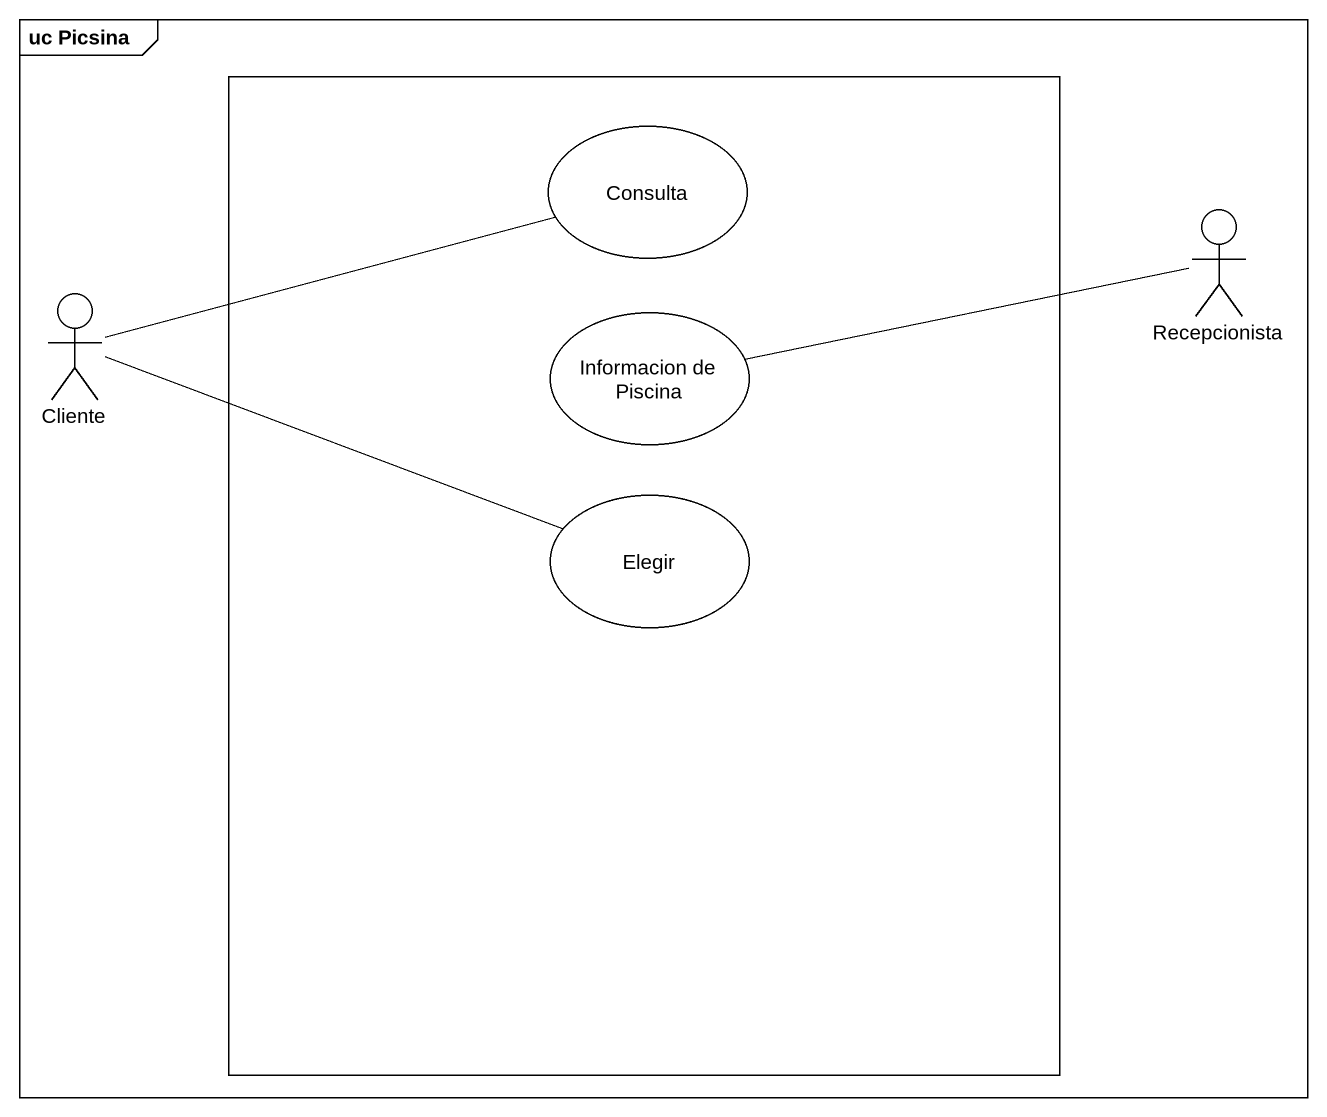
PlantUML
@startuml
mainframe uc Picsina
rectangle " " as rectangle1 {
  usecase Consulta
  usecase "Informacion de Piscina" as Informacion_de_Piscina
  usecase Elegir
}
actor Recepcionista
actor Cliente
Recepcionista -left- Informacion_de_Piscina
Cliente -right- Consulta
Cliente -right- Elegir
@enduml
